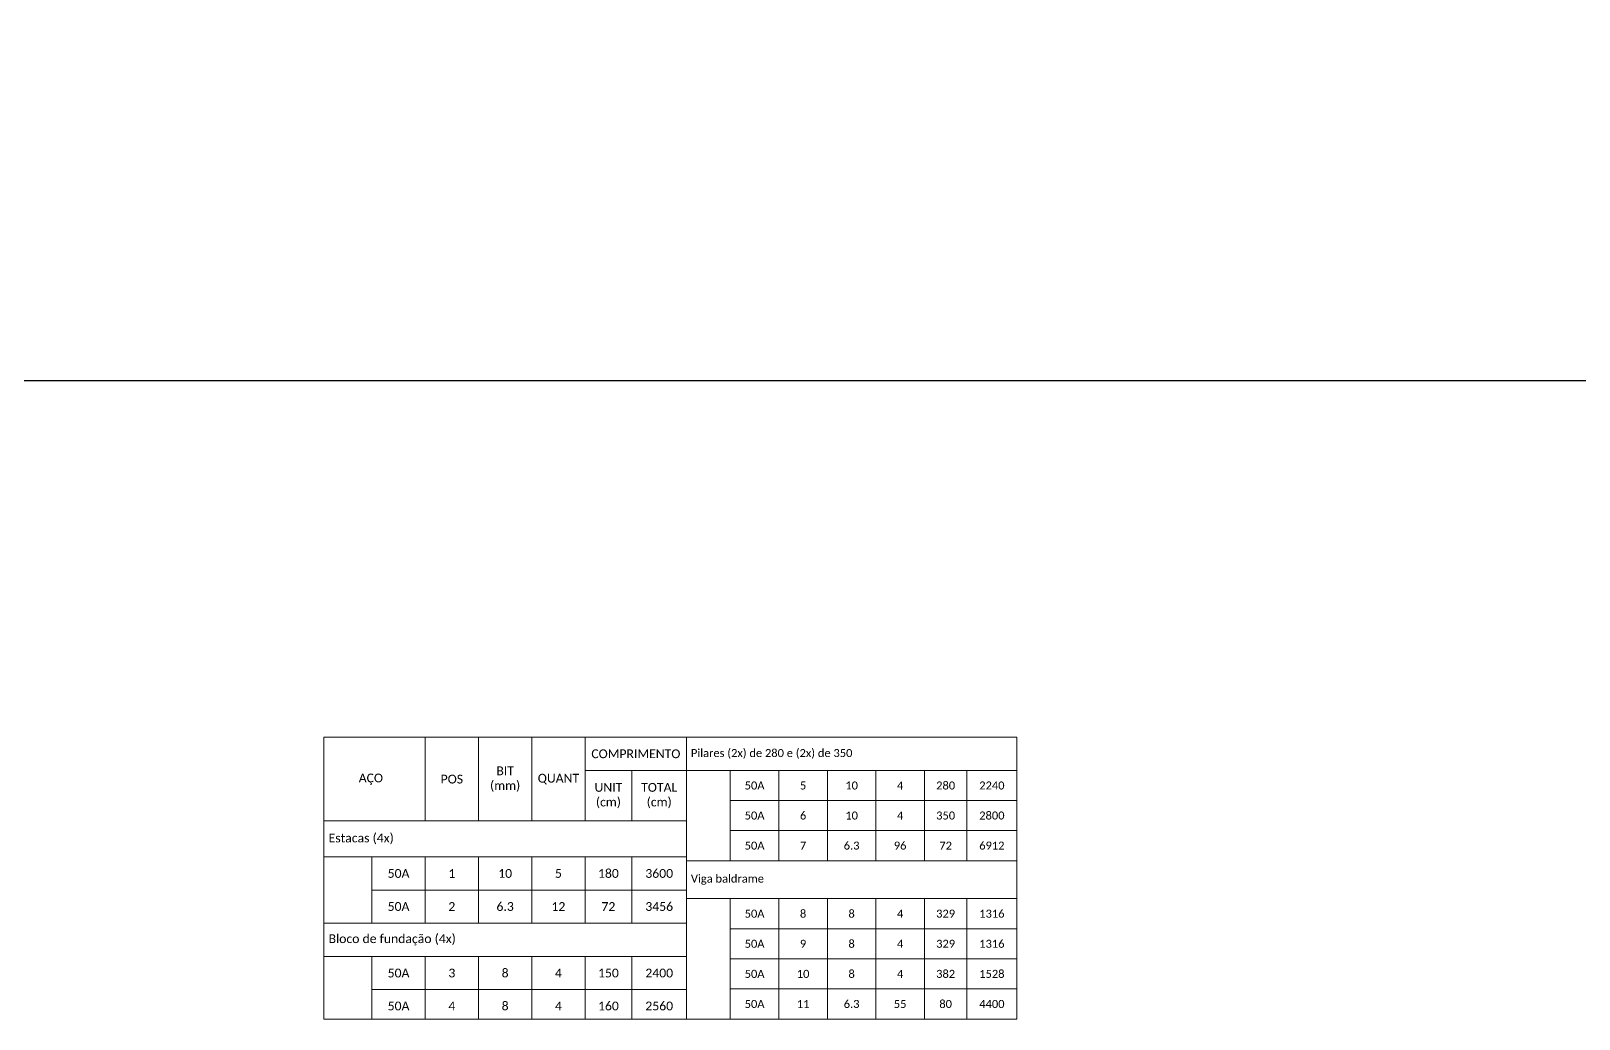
# Model space of a CAD drawing. Header units: inches. Extents: x -413 to -271, y -41 to 11.
# Drawn here: x -330.56 to -301.22, y -41.18 to -22.45 of the extents above; entities that cross this region are included whole.
import ezdxf

# ---------------------------------------------------------------- set-up
doc = ezdxf.new("R2010")
doc.units = ezdxf.units.IN
doc.header["$MEASUREMENT"] = 0
doc.layers.add('ELE-VT3', color=30, linetype='Continuous')
doc.layers.add('EST- 1', color=1, linetype='Continuous', lineweight=9)
doc.styles.add('Codhab', font='')
doc.styles.get('Codhab').set_extended_font_data('Roboto')

msp = doc.modelspace()

# ---------------------------------------------------------------- linework, layer by layer
at = {"layer": 'ELE-VT3', "linetype": 'ByBlock'}
msp.add_lwpolyline([(-409.0768, 11.3755), (-271.3816, 11.3755), (-271.3816, -29.078), (-409.0768, -29.078)], close=True, dxfattribs=at)
at = {"layer": 'EST- 1'}
for p, q in [((-325.0032, -35.8398), (-318.1295, -35.8398)), ((-325.0032, -35.8398), (-325.0032, -38.1087)), ((-323.0842, -35.8398), (-323.0842, -37.4265)), ((-322.0743, -35.8398), (-322.0743, -37.4265)), ((-321.0645, -35.8398), (-321.0645, -37.4265)), ((-320.0546, -35.8398), (-320.0546, -37.4265)), ((-318.1295, -35.8398), (-311.872, -35.8398)), ((-318.1295, -35.8398), (-318.1295, -37.1006)), ((-318.1295, -35.8398), (-318.1295, -41.1825)), ((-318.1295, -35.8398), (-318.1295, -41.1825)), ((-311.872, -35.8398), (-311.872, -41.1825)), ((-320.0546, -36.4667), (-318.1295, -36.4667)), ((-319.1697, -36.4667), (-319.1697, -37.4265)), ((-318.1295, -36.4702), (-317.3019, -36.4702)), ((-317.3019, -36.4702), (-311.872, -36.4702)), ((-317.3019, -36.4702), (-317.3019, -38.1796)), ((-316.3825, -36.4702), (-316.3825, -38.1796)), ((-315.4632, -36.4702), (-315.4632, -38.1796)), ((-314.5439, -36.4702), (-314.5439, -38.1796)), ((-313.6246, -36.4702), (-313.6246, -38.1796)), ((-312.8189, -36.4702), (-312.8189, -38.1796)), ((-317.3019, -37.0394), (-311.872, -37.0394)), ((-325.0032, -37.4265), (-318.1295, -37.4265)), ((-317.3019, -37.6089), (-311.872, -37.6089)), ((-325.0032, -38.1087), (-324.094, -38.1087)), ((-325.0032, -38.1087), (-325.0032, -39.3625)), ((-324.094, -38.1087), (-318.1295, -38.1087)), ((-324.094, -38.1087), (-324.094, -39.3625)), ((-323.0842, -38.1087), (-323.0842, -39.3625)), ((-322.0743, -38.1087), (-322.0743, -39.3625)), ((-321.0645, -38.1087), (-321.0645, -39.3625)), ((-320.0546, -38.1087), (-320.0546, -39.3625)), ((-319.1697, -38.1087), (-319.1697, -39.3625)), ((-318.1295, -38.1796), (-311.872, -38.1796)), ((-324.094, -38.7356), (-318.1295, -38.7356)), ((-318.1295, -38.8997), (-317.3019, -38.8997)), ((-317.3019, -38.8997), (-311.872, -38.8997)), ((-317.3019, -38.8997), (-317.3019, -41.1825)), ((-316.3825, -38.8997), (-316.3825, -41.1825)), ((-315.4632, -38.8997), (-315.4632, -41.1825)), ((-314.5439, -38.8997), (-314.5439, -41.1825)), ((-313.6246, -38.8997), (-313.6246, -41.1825)), ((-312.8189, -38.8997), (-312.8189, -41.1825)), ((-325.0032, -39.3625), (-318.1295, -39.3625)), ((-325.0032, -39.3625), (-325.0032, -41.1825)), ((-317.3019, -39.4704), (-311.872, -39.4704)), ((-325.0032, -39.9984), (-324.094, -39.9984)), ((-324.094, -39.9984), (-318.1295, -39.9984)), ((-324.094, -39.9984), (-324.094, -41.1825)), ((-323.0842, -39.9984), (-323.0842, -41.1825)), ((-322.0743, -39.9984), (-322.0743, -41.1825)), ((-321.0645, -39.9984), (-321.0645, -41.1825)), ((-320.0546, -39.9984), (-320.0546, -41.1825)), ((-319.1697, -39.9984), (-319.1697, -41.1825)), ((-317.3019, -40.0411), (-311.872, -40.0411)), ((-324.094, -40.6229), (-318.1295, -40.6229)), ((-317.3019, -40.6118), (-311.872, -40.6118)), ((-325.0032, -41.1825), (-318.1295, -41.1825)), ((-318.1295, -41.1825), (-311.872, -41.1825))]:
    msp.add_line(p, q, dxfattribs=at)

# ---------------------------------------------------------------- texts
at = {"layer": 'EST- 1', "style": 'Codhab'}
for s, insert, char_height, width, attachment_point in [('{\\fCalibri|b0|i0|c0;COMPRIMENTO', (-319.0921, -36.1533), 0.166538, 1.748119, 5), ('{\\fCalibri|b0|i0|c0|p34;Pilares (2x) de 280 e (2x) de 350}', (-318.0489, -36.155), 0.151609, 3.418417, 4), ('{\\fCalibri|b0|i0|c0;AÇO', (-324.114, -36.6332), 0.166538, 4.764868, 5), ('{\\fCalibri|b0|i0|c0;POS', (-322.5793, -36.6332), 0.166538, 0.832821, 5), ('{\\fCalibri|b0|i0|c0;BIT (mm)', (-321.5694, -36.6332), 0.166538, 0.832821, 5), ('{\\fCalibri|b0|i0|c0;QUANT', (-320.5596, -36.6332), 0.166538, 0.832821, 5), ('{\\fCalibri|b0|i0|c0|p34;280}', (-313.2218, -36.7548), 0.151609, 0.785798, 5), ('{\\fCalibri|b0|i0|c0;UNIT (cm)', (-319.6122, -36.9466), 0.166538, 0.707918, 5), ('{\\fCalibri|b0|i0|c0;TOTAL (cm)', (-318.6496, -36.9466), 0.166538, 0.863173, 5), ('{\\fCalibri|b0|i0|c0;50A', (-316.8422, -36.7548), 0.151609, 0.758167, 5), ('{\\fCalibri|b0|i0|c0|p34;5}', (-315.9229, -36.7548), 0.151609, 0.758167, 5), ('{\\fCalibri|b0|i0|c0|p34;10}', (-315.0036, -36.7548), 0.151609, 0.785798, 5), ('{\\fCalibri|b0|i0|c0|p34;4}', (-314.0842, -36.7548), 0.151609, 0.785798, 5), ('{\\fCalibri|b0|i0|c0|p34;2240}', (-312.3455, -36.7548), 0.151609, 0.785798, 5), ('{\\fCalibri|b0|i0|c0;50A', (-316.8422, -37.3242), 0.151609, 0.758167, 5), ('{\\fCalibri|b0|i0|c0|p34;6}', (-315.9229, -37.3242), 0.151609, 0.758167, 5), ('{\\fCalibri|b0|i0|c0|p34;10}', (-315.0036, -37.3242), 0.151609, 0.785798, 5), ('{\\fCalibri|b0|i0|c0|p34;4}', (-314.0842, -37.3242), 0.151609, 0.785798, 5), ('{\\fCalibri|b0|i0|c0|p34;350}', (-313.2218, -37.3242), 0.151609, 0.785798, 5), ('{\\fCalibri|b0|i0|c0|p34;2800}', (-312.3455, -37.3242), 0.151609, 0.785798, 5), ('{\\fCalibri|b0|i0|c0|p34;Estacas (4x)}', (-324.9147, -37.7676), 0.166538, 3.755018, 4), ('{\\fCalibri|b0|i0|c0;50A', (-316.8422, -37.8943), 0.151609, 0.758167, 5), ('{\\fCalibri|b0|i0|c0|p34;7}', (-315.9229, -37.8943), 0.151609, 0.758167, 5), ('{\\fCalibri|b0|i0|c0|p34;6.3}', (-315.0036, -37.8943), 0.151609, 0.785798, 5), ('{\\fCalibri|b0|i0|c0|p34;96}', (-314.0842, -37.8943), 0.151609, 0.785798, 5), ('{\\fCalibri|b0|i0|c0|p34;72}', (-313.2218, -37.8943), 0.151609, 0.785798, 5), ('{\\fCalibri|b0|i0|c0|p34;6912}', (-312.3455, -37.8943), 0.151609, 0.785798, 5), ('{\\fCalibri|b0|i0|c0;50A', (-323.5891, -38.4222), 0.166538, 0.832821, 5), ('{\\fCalibri|b0|i0|c0;1', (-322.5793, -38.4222), 0.166538, 0.832821, 5), ('{\\fCalibri|b0|i0|c0;10', (-321.5694, -38.4222), 0.166538, 0.832821, 5), ('{\\fCalibri|b0|i0|c0|p34;5}', (-320.5596, -38.4222), 0.166538, 0.832821, 5), ('{\\fCalibri|b0|i0|c0|p34;180}', (-319.6122, -38.4222), 0.166538, 0.863173, 5), ('{\\fCalibri|b0|i0|c0|p34;3600}', (-318.6496, -38.4222), 0.166538, 0.863173, 5), ('{\\fCalibri|b0|i0|c0|p34;Viga baldrame}', (-318.0489, -38.5397), 0.151609, 3.418417, 4), ('{\\fCalibri|b0|i0|c0;50A', (-323.5891, -39.0491), 0.166538, 0.832821, 5), ('{\\fCalibri|b0|i0|c0;2', (-322.5793, -39.0491), 0.166538, 0.832821, 5), ('{\\fCalibri|b0|i0|c0|p34;6.3}', (-321.5694, -39.0491), 0.166538, 0.832821, 5), ('{\\fCalibri|b0|i0|c0|p34;12}', (-320.5596, -39.0491), 0.166538, 0.832821, 5), ('{\\fCalibri|b0|i0|c0|p34;72}', (-319.6122, -39.0491), 0.166538, 0.863173, 5), ('{\\fCalibri|b0|i0|c0|p34;3456}', (-318.6496, -39.0491), 0.166538, 0.863173, 5), ('{\\fCalibri|b0|i0|c0;50A', (-316.8422, -39.1851), 0.151609, 0.758167, 5), ('{\\fCalibri|b0|i0|c0|p34;8}', (-315.9229, -39.1851), 0.151609, 0.758167, 5), ('{\\fCalibri|b0|i0|c0|p34;8}', (-315.0036, -39.1851), 0.151609, 0.758167, 5), ('{\\fCalibri|b0|i0|c0|p34;4}', (-314.0842, -39.1851), 0.151609, 0.758167, 5), ('{\\fCalibri|b0|i0|c0|p34;329}', (-313.2218, -39.1851), 0.151609, 0.64446, 5), ('{\\fCalibri|b0|i0|c0|p34;1316}', (-312.3455, -39.1851), 0.151609, 0.785798, 5), ('{\\fCalibri|b0|i0|c0|p34;Bloco de fundação (4x)}', (-324.9147, -39.6805), 0.166538, 3.755018, 4), ('{\\fCalibri|b0|i0|c0;50A', (-316.8422, -39.7558), 0.151609, 0.758167, 5), ('{\\fCalibri|b0|i0|c0|p34;9}', (-315.9229, -39.7558), 0.151609, 0.758167, 5), ('{\\fCalibri|b0|i0|c0|p34;8}', (-315.0036, -39.7558), 0.151609, 0.758167, 5), ('{\\fCalibri|b0|i0|c0|p34;4}', (-314.0842, -39.7558), 0.151609, 0.758167, 5), ('{\\fCalibri|b0|i0|c0|p34;329}', (-313.2218, -39.7558), 0.151609, 0.64446, 5), ('{\\fCalibri|b0|i0|c0|p34;1316}', (-312.3455, -39.7558), 0.151609, 0.785798, 5), ('{\\fCalibri|b0|i0|c0;50A', (-323.5891, -40.3107), 0.166538, 0.832821, 5), ('{\\fCalibri|b0|i0|c0|p34;3}', (-322.5793, -40.3107), 0.166538, 0.863173, 5), ('{\\fCalibri|b0|i0|c0;8', (-321.5694, -40.3095), 0.166538, 0.863173, 5), ('{\\fCalibri|b0|i0|c0|p34;4}', (-320.5596, -40.3107), 0.166538, 0.863173, 5), ('{\\fCalibri|b0|i0|c0|p34;150}', (-319.6122, -40.3107), 0.166538, 0.863173, 5), ('{\\fCalibri|b0|i0|c0|p34;2400}', (-318.6496, -40.3107), 0.166538, 0.863173, 5), ('{\\fCalibri|b0|i0|c0;50A', (-316.8422, -40.3265), 0.151609, 0.758167, 5), ('{\\fCalibri|b0|i0|c0|p34;10}', (-315.9229, -40.3265), 0.151609, 0.758167, 5), ('{\\fCalibri|b0|i0|c0|p34;8}', (-315.0036, -40.3265), 0.151609, 0.758167, 5), ('{\\fCalibri|b0|i0|c0|p34;4}', (-314.0842, -40.3265), 0.151609, 0.758167, 5), ('{\\fCalibri|b0|i0|c0|p34;382}', (-313.2218, -40.3265), 0.151609, 0.64446, 5), ('{\\fCalibri|b0|i0|c0|p34;1528}', (-312.3455, -40.3265), 0.151609, 0.785798, 5), ('{\\fCalibri|b0|i0|c0;50A', (-323.5891, -40.9355), 0.166538, 0.832821, 5), ('{\\fCalibri|b0|i0|c0|p34;4}', (-322.5793, -40.9355), 0.166538, 0.863173, 5), ('{\\fCalibri|b0|i0|c0;8', (-321.5694, -40.9347), 0.166538, 0.863173, 5), ('{\\fCalibri|b0|i0|c0|p34;4}', (-320.5596, -40.9355), 0.166538, 0.863173, 5), ('{\\fCalibri|b0|i0|c0|p34;160}', (-319.6122, -40.9355), 0.166538, 0.863173, 5), ('{\\fCalibri|b0|i0|c0|p34;2560}', (-318.6496, -40.9355), 0.166538, 0.863173, 5), ('{\\fCalibri|b0|i0|c0;50A', (-316.8422, -40.8972), 0.151609, 0.758167, 5), ('{\\fCalibri|b0|i0|c0|p34;11}', (-315.9229, -40.8972), 0.151609, 0.758167, 5), ('{\\fCalibri|b0|i0|c0|p34;6.3}', (-315.0036, -40.8972), 0.151609, 0.758167, 5), ('{\\fCalibri|b0|i0|c0|p34;55}', (-314.0842, -40.8972), 0.151609, 0.758167, 5), ('{\\fCalibri|b0|i0|c0|p34;80}', (-313.2218, -40.8972), 0.151609, 0.64446, 5), ('{\\fCalibri|b0|i0|c0|p34;4400}', (-312.3455, -40.8972), 0.151609, 0.785798, 5)]:
    msp.add_mtext(s, dxfattribs=dict(at, insert=insert, char_height=char_height, width=width, attachment_point=attachment_point))

doc.saveas('drawing.dxf')
